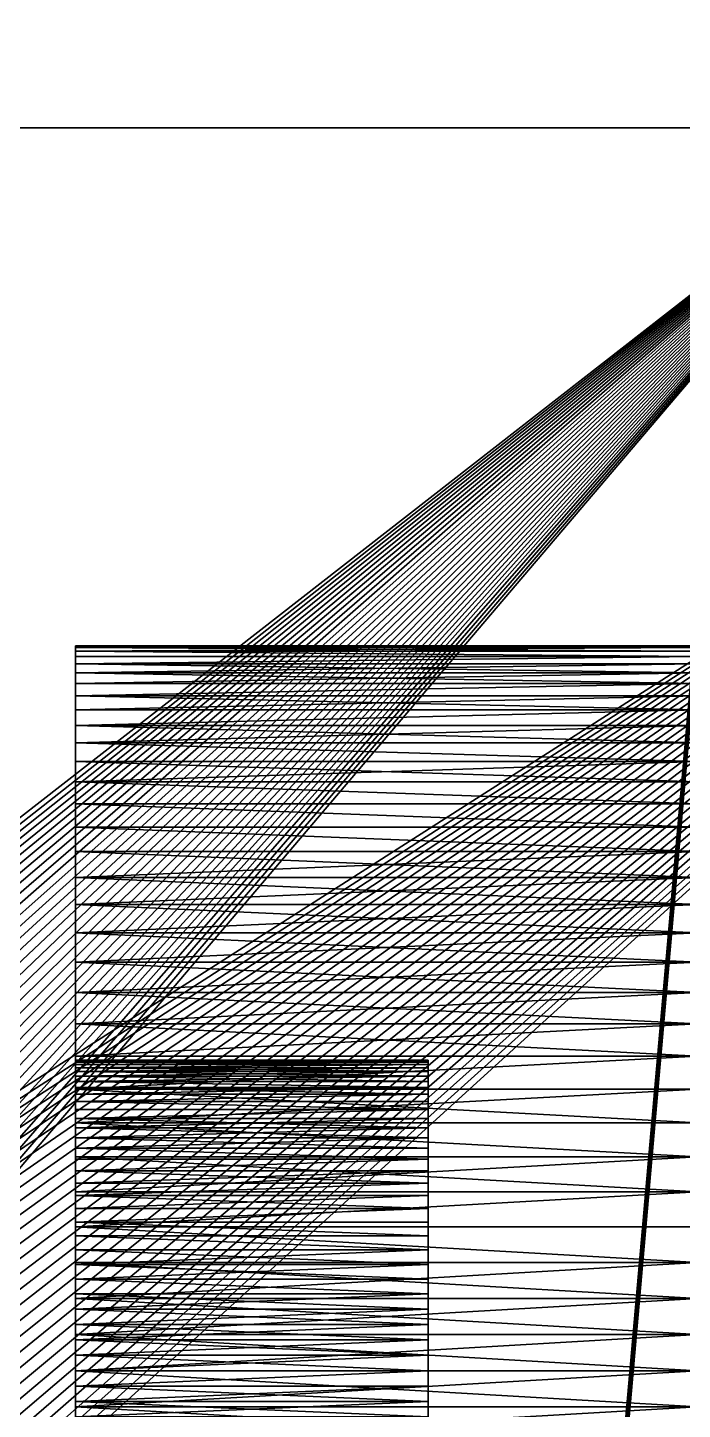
# Model space of a CAD drawing. Header units: millimetres. Extents: x 0 to 520, y -2 to 382.
# Drawn here: x 492.77 to 495.93, y 315.81 to 322.48 of the extents above; entities that cross this region are included whole.
import ezdxf

# ---------------------------------------------------------------- set-up
doc = ezdxf.new("R2010")
doc.units = ezdxf.units.MM

msp = doc.modelspace()

# ---------------------------------------------------------------- linework, layer by layer
at = {"layer": 'BRASS', "color": 52}
for points in [[(509.2, 369.2, 103), (10.8, 369.2, 103), (10.8, 10.8, 103)], [(509.2, 369.2, 103), (10.8, 10.8, 103), (509.2, 10.8, 103)], [(336.599, 343.4071, 86), (499.5, 359.5, 86), (481.6847, 310.9963, 86)], [(481.6847, 310.9963, 86), (499.5, 359.5, 86), (481.736, 311.0606, 86)], [(481.736, 311.0606, 86), (499.5, 359.5, 86), (481.7905, 311.1223, 86)], [(481.7905, 311.1223, 86), (499.5, 359.5, 86), (481.8479, 311.1812, 86)], [(481.8479, 311.1812, 86), (499.5, 359.5, 86), (481.9082, 311.2371, 86)], [(481.9082, 311.2371, 86), (499.5, 359.5, 86), (481.9712, 311.29, 86)], [(481.9712, 311.29, 86), (499.5, 359.5, 86), (482.0368, 311.3397, 86)], [(482.0368, 311.3397, 86), (499.5, 359.5, 86), (482.1048, 311.386, 86)], [(482.1048, 311.386, 86), (499.5, 359.5, 86), (482.175, 311.4289, 86)], [(482.175, 311.4289, 86), (499.5, 359.5, 86), (482.2473, 311.4683, 86)], [(482.2473, 311.4683, 86), (499.5, 359.5, 86), (482.3214, 311.504, 86)], [(482.3214, 311.504, 86), (499.5, 359.5, 86), (482.3972, 311.5359, 86)], [(482.3972, 311.5359, 86), (499.5, 359.5, 86), (482.4745, 311.5641, 86)], [(482.4745, 311.5641, 86), (499.5, 359.5, 86), (482.5531, 311.5883, 86)], [(482.5531, 311.5883, 86), (499.5, 359.5, 86), (482.6328, 311.6086, 86)], [(482.6328, 311.6086, 86), (499.5, 359.5, 86), (482.7135, 311.6249, 86)], [(482.7135, 311.6249, 86), (499.5, 359.5, 86), (482.7948, 311.6372, 86)], [(482.7948, 311.6372, 86), (499.5, 359.5, 86), (482.8767, 311.6454, 86)], [(482.8767, 311.6454, 86), (499.5, 359.5, 86), (482.9589, 311.6495, 86)], [(482.9589, 311.6495, 86), (499.5, 359.5, 86), (483.0411, 311.6495, 86)], [(483.0411, 311.6495, 86), (499.5, 359.5, 86), (483.1233, 311.6454, 86)], [(483.1233, 311.6454, 86), (499.5, 359.5, 86), (483.2052, 311.6372, 86)], [(483.2052, 311.6372, 86), (499.5, 359.5, 86), (483.2865, 311.6249, 86)], [(483.2865, 311.6249, 86), (499.5, 359.5, 86), (483.3672, 311.6086, 86)], [(483.3672, 311.6086, 86), (499.5, 359.5, 86), (483.4469, 311.5883, 86)], [(483.4469, 311.5883, 86), (499.5, 359.5, 86), (483.5255, 311.5641, 86)], [(483.5255, 311.5641, 86), (499.5, 359.5, 86), (483.6028, 311.5359, 86)], [(483.6028, 311.5359, 86), (499.5, 359.5, 86), (483.6786, 311.504, 86)], [(483.6786, 311.504, 86), (499.5, 359.5, 86), (483.7527, 311.4683, 86)], [(483.7527, 311.4683, 86), (499.5, 359.5, 86), (483.825, 311.4289, 86)], [(483.825, 311.4289, 86), (499.5, 359.5, 86), (483.8952, 311.386, 86)], [(483.8952, 311.386, 86), (499.5, 359.5, 86), (483.9632, 311.3397, 86)], [(483.9632, 311.3397, 86), (499.5, 359.5, 86), (484.0288, 311.29, 86)], [(484.0288, 311.29, 86), (499.5, 359.5, 86), (484.0918, 311.2371, 86)], [(484.0918, 311.2371, 86), (499.5, 359.5, 86), (484.1521, 311.1812, 86)], [(484.1521, 311.1812, 86), (499.5, 359.5, 86), (484.2095, 311.1223, 86)], [(484.2095, 311.1223, 86), (499.5, 359.5, 86), (484.264, 311.0606, 86)], [(484.264, 311.0606, 86), (499.5, 359.5, 86), (484.3153, 310.9963, 86)], [(484.3153, 310.9963, 86), (499.5, 359.5, 86), (484.3633, 310.9295, 86)], [(484.3633, 310.9295, 86), (499.5, 359.5, 86), (484.4079, 310.8604, 86)], [(484.4079, 310.8604, 86), (499.5, 359.5, 86), (484.4491, 310.7891, 86)], [(484.4491, 310.7891, 86), (499.5, 359.5, 86), (484.4866, 310.7159, 86)], [(484.4866, 310.7159, 86), (499.5, 359.5, 86), (484.5204, 310.6409, 86)], [(484.5204, 310.6409, 86), (499.5, 359.5, 86), (484.5505, 310.5643, 86)], [(484.5505, 310.5643, 86), (499.5, 359.5, 86), (484.5767, 310.4863, 86)], [(484.5767, 310.4863, 86), (499.5, 359.5, 86), (484.599, 310.4071, 86)], [(484.599, 310.4071, 86), (499.5, 359.5, 86), (484.6173, 310.3269, 86)], [(484.6173, 310.3269, 86), (499.5, 359.5, 86), (484.6316, 310.2459, 86)], [(484.6316, 309.7541, 86), (499.5, 359.5, 86), (484.6173, 309.6731, 86)], [(484.6173, 190.3269, 86), (499.5, 359.5, 86), (484.6316, 190.2459, 86)], [(484.6173, 309.6731, 86), (499.5, 359.5, 86), (484.6173, 190.3269, 86)], [(484.6316, 310.2459, 86), (499.5, 359.5, 86), (484.6418, 310.1643, 86)], [(484.6418, 309.8357, 86), (499.5, 359.5, 86), (484.6316, 309.7541, 86)], [(484.6316, 190.2459, 86), (499.5, 359.5, 86), (484.6418, 190.1643, 86)], [(484.6418, 310.1643, 86), (499.5, 359.5, 86), (484.6479, 310.0822, 86)], [(484.6479, 309.9178, 86), (499.5, 359.5, 86), (484.6418, 309.8357, 86)], [(484.6418, 190.1643, 86), (499.5, 359.5, 86), (484.6479, 190.0822, 86)], [(484.6479, 310.0822, 86), (499.5, 359.5, 86), (484.65, 310, 86)], [(484.65, 310, 86), (499.5, 359.5, 86), (484.6479, 309.9178, 86)], [(499.5, 359.5, 86), (484.65, 190, 86), (484.6479, 190.0822, 86)], [(499.5, 359.5, 86), (499.5, 20.5, 86), (484.65, 190, 86)]]:
    msp.add_3dface(points, dxfattribs=at)
at = {"layer": 'STEEL', "color": 8}
for points in [[(472, 322, 86), (500, 322, 86), (497, 322, 83)], [(472, 322, 83), (472, 322, 86), (497, 322, 83)], [(472, 322, 86), (484.724, 312.2388, 86), (500, 322, 86)], [(484.5, 312.25, 83), (472, 322, 83), (497, 322, 83)], [(484.6122, 312.2472, 83), (484.5, 312.25, 83), (497, 322, 83)], [(484.724, 312.2388, 83), (484.6122, 312.2472, 83), (497, 322, 83)], [(484.724, 312.2388, 86), (484.8353, 312.2249, 86), (500, 322, 86)], [(484.8353, 312.2249, 83), (484.724, 312.2388, 83), (497, 322, 83)], [(484.8353, 312.2249, 86), (484.9458, 312.2054, 86), (500, 322, 86)], [(484.9458, 312.2054, 83), (484.8353, 312.2249, 83), (497, 322, 83)], [(484.9458, 312.2054, 86), (485.0552, 312.1804, 86), (500, 322, 86)], [(485.0552, 312.1804, 83), (484.9458, 312.2054, 83), (497, 322, 83)], [(485.0552, 312.1804, 86), (485.1632, 312.15, 86), (500, 322, 86)], [(485.1632, 312.15, 83), (485.0552, 312.1804, 83), (497, 322, 83)], [(485.1632, 312.15, 86), (485.2695, 312.1143, 86), (500, 322, 86)], [(485.2695, 312.1143, 83), (485.1632, 312.15, 83), (497, 322, 83)], [(485.2695, 312.1143, 86), (485.374, 312.0733, 86), (500, 322, 86)], [(485.374, 312.0733, 83), (485.2695, 312.1143, 83), (497, 322, 83)], [(485.374, 312.0733, 86), (485.4762, 312.0272, 86), (500, 322, 86)], [(485.4762, 312.0272, 83), (485.374, 312.0733, 83), (497, 322, 83)], [(485.4762, 312.0272, 86), (485.5761, 311.976, 86), (500, 322, 86)], [(485.5761, 311.976, 83), (485.4762, 312.0272, 83), (497, 322, 83)], [(485.5761, 311.976, 86), (485.6732, 311.9199, 86), (500, 322, 86)], [(485.6732, 311.9199, 83), (485.5761, 311.976, 83), (497, 322, 83)], [(485.6732, 311.9199, 86), (485.7675, 311.859, 86), (500, 322, 86)], [(485.7675, 311.859, 83), (485.6732, 311.9199, 83), (497, 322, 83)], [(485.7675, 311.859, 86), (485.8586, 311.7935, 86), (500, 322, 86)], [(485.8586, 311.7935, 83), (485.7675, 311.859, 83), (497, 322, 83)], [(485.8586, 311.7935, 86), (485.9463, 311.7236, 86), (500, 322, 86)], [(485.9463, 311.7236, 83), (485.8586, 311.7935, 83), (497, 322, 83)], [(485.9463, 311.7236, 86), (486.0304, 311.6494, 86), (500, 322, 86)], [(486.0304, 311.6494, 83), (485.9463, 311.7236, 83), (497, 322, 83)], [(486.0304, 311.6494, 86), (486.1107, 311.571, 86), (500, 322, 86)], [(486.1107, 311.571, 83), (486.0304, 311.6494, 83), (497, 322, 83)], [(486.187, 311.4888, 86), (500, 322, 86), (486.1107, 311.571, 86)], [(497, 322, 83), (486.187, 311.4888, 83), (486.1107, 311.571, 83)], [(486.2591, 311.4029, 86), (500, 322, 86), (486.187, 311.4888, 86)], [(497, 322, 83), (486.2591, 311.4029, 83), (486.187, 311.4888, 83)], [(486.3269, 311.3134, 86), (500, 322, 86), (486.2591, 311.4029, 86)], [(497, 322, 83), (486.3269, 311.3134, 83), (486.2591, 311.4029, 83)], [(486.3901, 311.2207, 86), (500, 322, 86), (486.3269, 311.3134, 86)], [(497, 322, 83), (486.3901, 311.2207, 83), (486.3269, 311.3134, 83)], [(486.4486, 311.125, 86), (500, 322, 86), (486.3901, 311.2207, 86)], [(497, 322, 83), (486.4486, 311.125, 83), (486.3901, 311.2207, 83)], [(486.5022, 311.0265, 86), (500, 322, 86), (486.4486, 311.125, 86)], [(497, 322, 83), (486.5022, 311.0265, 83), (486.4486, 311.125, 83)], [(486.5509, 310.9254, 86), (500, 322, 86), (486.5022, 311.0265, 86)], [(497, 322, 83), (486.5509, 310.9254, 83), (486.5022, 311.0265, 83)], [(486.5945, 310.822, 86), (500, 322, 86), (486.5509, 310.9254, 86)], [(497, 322, 83), (486.5945, 310.822, 83), (486.5509, 310.9254, 83)], [(486.6328, 310.7166, 86), (500, 322, 86), (486.5945, 310.822, 86)], [(497, 322, 83), (486.6328, 310.7166, 83), (486.5945, 310.822, 83)], [(486.6659, 310.6094, 86), (500, 322, 86), (486.6328, 310.7166, 86)], [(497, 322, 83), (486.6659, 310.6094, 83), (486.6328, 310.7166, 83)], [(486.6936, 310.5007, 86), (500, 322, 86), (486.6659, 310.6094, 86)], [(497, 322, 83), (486.6936, 310.5007, 83), (486.6659, 310.6094, 83)], [(486.7158, 310.3907, 86), (500, 322, 86), (486.6936, 310.5007, 86)], [(497, 322, 83), (486.7158, 310.3907, 83), (486.6936, 310.5007, 83)], [(486.7325, 310.2798, 86), (500, 322, 86), (486.7158, 310.3907, 86)], [(497, 322, 83), (486.7325, 310.2798, 83), (486.7158, 310.3907, 83)], [(486.7437, 310.1681, 86), (500, 322, 86), (486.7325, 310.2798, 86)], [(497, 322, 83), (486.7437, 310.1681, 83), (486.7325, 310.2798, 83)], [(486.7493, 310.0561, 86), (500, 322, 86), (486.7437, 310.1681, 86)], [(497, 322, 83), (486.7493, 310.0561, 83), (486.7437, 310.1681, 83)], [(486.7493, 309.9439, 86), (500, 322, 86), (486.7493, 310.0561, 86)], [(486.7493, 309.9439, 86), (500, 298, 86), (500, 322, 86)], [(497, 322, 83), (486.7493, 309.9439, 83), (486.7493, 310.0561, 83)], [(497, 322, 83), (497, 298, 83), (486.7493, 309.9439, 83)], [(493, 319.4902, 72.2616), (496, 319.4902, 72.2616), (496, 319.4989, 72.0873)], [(493, 319.4989, 72.0873), (493, 319.4902, 72.2616), (496, 319.4989, 72.0873)], [(493, 319.4989, 71.9127), (496, 319.4989, 72.0873), (496, 319.4989, 71.9127)], [(493, 319.4989, 71.9127), (496, 319.4989, 71.9127), (496, 319.4902, 71.7384)], [(493, 319.4989, 71.9127), (493, 319.4989, 72.0873), (496, 319.4989, 72.0873)], [(493, 319.4902, 71.7384), (493, 319.4989, 71.9127), (496, 319.4902, 71.7384)], [(493, 319.4989, 71.9127), (493, 319.4902, 71.7384), (493, 317.4995, 71.9626)], [(493, 319.4989, 72.0873), (493, 317.4995, 71.9626), (493, 317.4995, 72.0374)], [(493, 319.4989, 72.0873), (493, 319.4989, 71.9127), (493, 317.4995, 71.9626)], [(493, 319.4902, 72.2616), (493, 319.4989, 72.0873), (493, 317.4995, 72.0374)], [(493, 319.4902, 72.2616), (496, 319.4728, 72.4352), (496, 319.4902, 72.2616)], [(493, 319.4902, 72.2616), (493, 319.4728, 72.4352), (496, 319.4728, 72.4352)], [(493, 319.4728, 71.5648), (496, 319.4902, 71.7384), (496, 319.4728, 71.5648)], [(493, 319.4728, 71.5648), (493, 319.4902, 71.7384), (496, 319.4902, 71.7384)], [(493, 319.4902, 71.7384), (493, 317.4958, 71.8879), (493, 317.4995, 71.9626)], [(493, 319.4902, 71.7384), (493, 319.4728, 71.5648), (493, 317.4958, 71.8879)], [(493, 319.4902, 72.2616), (493, 317.4958, 72.1121), (493, 317.4884, 72.1865)], [(493, 319.4902, 72.2616), (493, 317.4995, 72.0374), (493, 317.4958, 72.1121)], [(493, 319.4728, 72.4352), (493, 319.4902, 72.2616), (493, 317.4884, 72.1865)], [(493, 319.4728, 72.4352), (496, 319.4468, 72.6078), (496, 319.4728, 72.4352)], [(493, 319.4728, 72.4352), (493, 319.4468, 72.6078), (496, 319.4468, 72.6078)], [(493, 319.4728, 71.5648), (496, 319.4728, 71.5648), (496, 319.4468, 71.3922)], [(493, 319.4468, 71.3922), (493, 319.4728, 71.5648), (496, 319.4468, 71.3922)], [(493, 319.4728, 71.5648), (493, 317.4884, 71.8135), (493, 317.4958, 71.8879)], [(493, 319.4728, 71.5648), (493, 317.4772, 71.7395), (493, 317.4884, 71.8135)], [(493, 319.4728, 71.5648), (493, 319.4468, 71.3922), (493, 317.4772, 71.7395)], [(493, 319.4468, 72.6078), (493, 319.4728, 72.4352), (493, 317.4884, 72.1865)], [(493, 319.4122, 72.7788), (496, 319.4122, 72.7788), (496, 319.4468, 72.6078)], [(493, 319.4468, 72.6078), (493, 319.4122, 72.7788), (496, 319.4468, 72.6078)], [(493, 319.4122, 71.2212), (493, 319.4468, 71.3922), (496, 319.4468, 71.3922)], [(493, 319.4122, 71.2212), (496, 319.4468, 71.3922), (496, 319.4122, 71.2212)], [(493, 319.4468, 71.3922), (493, 319.4122, 71.2212), (493, 317.4772, 71.7395)], [(493, 319.4468, 72.6078), (493, 317.4884, 72.1865), (493, 317.4772, 72.2605)], [(493, 319.4122, 72.7788), (493, 319.4468, 72.6078), (493, 317.4772, 72.2605)], [(493, 319.4122, 72.7788), (496, 319.3692, 72.9479), (496, 319.4122, 72.7788)], [(493, 319.4122, 72.7788), (493, 319.3692, 72.9479), (496, 319.3692, 72.9479)], [(493, 319.3692, 71.0521), (493, 319.4122, 71.2212), (496, 319.4122, 71.2212)], [(493, 319.3692, 71.0521), (496, 319.4122, 71.2212), (496, 319.3692, 71.0521)], [(493, 319.4122, 71.2212), (493, 317.4624, 71.6662), (493, 317.4772, 71.7395)], [(493, 319.4122, 71.2212), (493, 317.4439, 71.5937), (493, 317.4624, 71.6662)], [(493, 319.4122, 71.2212), (493, 319.3692, 71.0521), (493, 317.4439, 71.5937)], [(493, 319.4122, 72.7788), (493, 317.4772, 72.2605), (493, 317.4624, 72.3338)], [(493, 319.3692, 72.9479), (493, 319.4122, 72.7788), (493, 317.4624, 72.3338)], [(493, 319.3692, 72.9479), (496, 319.3177, 73.1147), (496, 319.3692, 72.9479)], [(493, 319.3692, 72.9479), (493, 319.3177, 73.1147), (496, 319.3177, 73.1147)], [(493, 319.3177, 70.8853), (493, 319.3692, 71.0521), (496, 319.3692, 71.0521)], [(493, 319.3177, 70.8853), (496, 319.3692, 71.0521), (496, 319.3177, 70.8853)], [(493, 319.3692, 71.0521), (493, 319.3177, 70.8853), (493, 317.4439, 71.5937)], [(493, 319.3692, 72.9479), (493, 317.4439, 72.4063), (493, 317.4219, 72.4777)], [(493, 319.3692, 72.9479), (493, 317.4624, 72.3338), (493, 317.4439, 72.4063)], [(493, 319.3177, 73.1147), (493, 319.3692, 72.9479), (493, 317.4219, 72.4777)], [(493, 319.2581, 73.2787), (496, 319.2581, 73.2787), (496, 319.3177, 73.1147)], [(493, 319.3177, 73.1147), (493, 319.2581, 73.2787), (496, 319.3177, 73.1147)], [(493, 319.2581, 70.7213), (493, 319.3177, 70.8853), (496, 319.3177, 70.8853)], [(493, 319.2581, 70.7213), (496, 319.3177, 70.8853), (496, 319.2581, 70.7213)], [(493, 319.3177, 70.8853), (493, 319.2581, 70.7213), (493, 317.3963, 71.452)], [(493, 319.3177, 70.8853), (493, 317.4219, 71.5223), (493, 317.4439, 71.5937)], [(493, 319.3177, 70.8853), (493, 317.3963, 71.452), (493, 317.4219, 71.5223)], [(493, 319.2581, 73.2787), (493, 319.3177, 73.1147), (493, 317.4219, 72.4777)], [(493, 319.2581, 73.2787), (496, 319.1903, 73.4395), (496, 319.2581, 73.2787)], [(493, 319.2581, 73.2787), (493, 319.1903, 73.4395), (496, 319.1903, 73.4395)], [(493, 319.1903, 70.5605), (493, 319.2581, 70.7213), (496, 319.2581, 70.7213)], [(493, 319.1903, 70.5605), (496, 319.2581, 70.7213), (496, 319.1903, 70.5605)], [(493, 319.2581, 70.7213), (493, 319.1903, 70.5605), (493, 317.3963, 71.452)], [(493, 319.2581, 73.2787), (493, 317.3963, 72.548), (493, 317.3673, 72.6169)], [(493, 319.2581, 73.2787), (493, 317.4219, 72.4777), (493, 317.3963, 72.548)], [(493, 319.1903, 73.4395), (493, 319.2581, 73.2787), (493, 317.3673, 72.6169)], [(493, 319.1146, 73.5967), (496, 319.1146, 73.5967), (496, 319.1903, 73.4395)], [(493, 319.1903, 73.4395), (493, 319.1146, 73.5967), (496, 319.1903, 73.4395)], [(493, 319.1146, 70.4033), (493, 319.1903, 70.5605), (496, 319.1903, 70.5605)], [(493, 319.1146, 70.4033), (496, 319.1903, 70.5605), (496, 319.1146, 70.4033)], [(493, 319.1903, 70.5605), (493, 317.3673, 71.3831), (493, 317.3963, 71.452)], [(493, 319.1903, 70.5605), (493, 319.1146, 70.4033), (493, 317.3673, 71.3831)], [(493, 319.1146, 73.5967), (493, 319.1903, 73.4395), (493, 317.3673, 72.6169)], [(493, 319.1146, 73.5967), (493, 319.0311, 73.75), (496, 319.0311, 73.75)], [(493, 319.1146, 73.5967), (496, 319.0311, 73.75), (496, 319.1146, 73.5967)], [(493, 319.0311, 70.25), (493, 319.1146, 70.4033), (496, 319.1146, 70.4033)], [(493, 319.0311, 70.25), (496, 319.1146, 70.4033), (496, 319.0311, 70.25)], [(493, 319.1146, 70.4033), (493, 317.3348, 71.3157), (493, 317.3673, 71.3831)], [(493, 319.1146, 70.4033), (493, 319.0311, 70.25), (493, 317.3348, 71.3157)], [(493, 319.1146, 73.5967), (493, 317.3673, 72.6169), (493, 317.3348, 72.6843)], [(493, 319.0311, 73.75), (493, 319.1146, 73.5967), (493, 317.3348, 72.6843)], [(493, 319.0311, 73.75), (493, 318.9401, 73.8989), (496, 318.9401, 73.8989)], [(493, 319.0311, 73.75), (496, 318.9401, 73.8989), (496, 319.0311, 73.75)], [(493, 319.0311, 70.25), (496, 319.0311, 70.25), (496, 318.9401, 70.1011)], [(493, 318.9401, 70.1011), (493, 319.0311, 70.25), (496, 318.9401, 70.1011)], [(493, 319.0311, 70.25), (493, 318.9401, 70.1011), (493, 317.299, 71.25)], [(493, 319.0311, 70.25), (493, 317.299, 71.25), (493, 317.3348, 71.3157)], [(493, 319.0311, 73.75), (493, 317.3348, 72.6843), (493, 317.299, 72.75)], [(493, 318.9401, 73.8989), (493, 319.0311, 73.75), (493, 317.299, 72.75)], [(493, 318.9401, 73.8989), (493, 318.8418, 74.0431), (496, 318.8418, 74.0431)], [(493, 318.9401, 73.8989), (496, 318.8418, 74.0431), (496, 318.9401, 73.8989)], [(493, 318.8418, 69.9569), (493, 318.9401, 70.1011), (496, 318.9401, 70.1011)], [(493, 318.8418, 69.9569), (496, 318.9401, 70.1011), (496, 318.8418, 69.9569)], [(493, 318.9401, 70.1011), (493, 318.8418, 69.9569), (493, 317.2179, 71.1244)], [(493, 318.9401, 70.1011), (493, 317.26, 71.1862), (493, 317.299, 71.25)], [(493, 318.9401, 70.1011), (493, 317.2179, 71.1244), (493, 317.26, 71.1862)], [(493, 318.9401, 73.8989), (493, 317.299, 72.75), (493, 317.26, 72.8138)], [(493, 318.8418, 74.0431), (493, 318.9401, 73.8989), (493, 317.26, 72.8138)], [(493, 318.8418, 74.0431), (493, 318.7364, 74.1822), (496, 318.7364, 74.1822)], [(493, 318.8418, 74.0431), (496, 318.7364, 74.1822), (496, 318.8418, 74.0431)], [(493, 318.8418, 69.9569), (496, 318.8418, 69.9569), (496, 318.7364, 69.8178)], [(493, 318.7364, 69.8178), (493, 318.8418, 69.9569), (496, 318.7364, 69.8178)], [(493, 318.8418, 69.9569), (493, 318.7364, 69.8178), (493, 317.1727, 71.0648)], [(493, 318.8418, 69.9569), (493, 317.1727, 71.0648), (493, 317.2179, 71.1244)], [(493, 318.8418, 74.0431), (493, 317.26, 72.8138), (493, 317.2179, 72.8756)], [(493, 318.7364, 74.1822), (493, 318.8418, 74.0431), (493, 317.2179, 72.8756)], [(493, 318.7364, 74.1822), (493, 318.6242, 74.3159), (496, 318.6242, 74.3159)], [(493, 318.7364, 74.1822), (496, 318.6242, 74.3159), (496, 318.7364, 74.1822)], [(493, 318.7364, 69.8178), (496, 318.7364, 69.8178), (496, 318.6242, 69.6841)], [(493, 318.6242, 69.6841), (493, 318.7364, 69.8178), (496, 318.6242, 69.6841)], [(493, 318.7364, 69.8178), (493, 318.6242, 69.6841), (493, 317.1727, 71.0648)], [(493, 318.7364, 74.1822), (493, 317.2179, 72.8756), (493, 317.1727, 72.9352)], [(493, 318.6242, 74.3159), (493, 318.7364, 74.1822), (493, 317.1727, 72.9352)], [(493, 318.6242, 74.3159), (493, 318.5055, 74.4438), (496, 318.5055, 74.4438)], [(493, 318.6242, 74.3159), (496, 318.5055, 74.4438), (496, 318.6242, 74.3159)], [(493, 318.6242, 69.6841), (496, 318.6242, 69.6841), (496, 318.5055, 69.5562)], [(493, 318.5055, 69.5562), (493, 318.6242, 69.6841), (496, 318.5055, 69.5562)], [(493, 318.6242, 69.6841), (493, 318.5055, 69.5562), (493, 317.0738, 70.9526)], [(493, 318.6242, 69.6841), (493, 317.1247, 71.0075), (493, 317.1727, 71.0648)], [(493, 318.6242, 69.6841), (493, 317.0738, 70.9526), (493, 317.1247, 71.0075)], [(493, 318.6242, 74.3159), (493, 317.1727, 72.9352), (493, 317.1247, 72.9925)], [(493, 318.5055, 74.4438), (493, 318.6242, 74.3159), (493, 317.1247, 72.9925)], [(493, 318.5055, 74.4438), (493, 318.3806, 74.5657), (496, 318.3806, 74.5657)], [(493, 318.5055, 74.4438), (496, 318.3806, 74.5657), (496, 318.5055, 74.4438)], [(493, 318.3806, 69.4343), (493, 318.5055, 69.5562), (496, 318.5055, 69.5562)], [(493, 318.3806, 69.4343), (496, 318.5055, 69.5562), (496, 318.3806, 69.4343)], [(493, 318.5055, 69.5562), (493, 318.3806, 69.4343), (493, 317.0738, 70.9526)], [(493, 318.5055, 74.4438), (493, 317.0738, 73.0474), (493, 318.3806, 74.5657)], [(493, 318.5055, 74.4438), (493, 317.1247, 72.9925), (493, 317.0738, 73.0474)], [(493, 318.3806, 74.5657), (493, 318.2498, 74.6812), (496, 318.2498, 74.6812)], [(493, 318.3806, 74.5657), (496, 318.2498, 74.6812), (496, 318.3806, 74.5657)], [(493, 318.2498, 69.3188), (493, 318.3806, 69.4343), (496, 318.3806, 69.4343)], [(493, 318.2498, 69.3188), (496, 318.3806, 69.4343), (496, 318.2498, 69.3188)], [(493, 317.0203, 70.9004), (493, 318.3806, 69.4343), (493, 318.2498, 69.3188)], [(493, 317.0738, 70.9526), (493, 318.3806, 69.4343), (493, 317.0203, 70.9004)], [(493, 318.3806, 74.5657), (493, 317.0203, 73.0996), (493, 316.9642, 73.1491)], [(493, 318.3806, 74.5657), (493, 317.0738, 73.0474), (493, 317.0203, 73.0996)], [(493, 318.3806, 74.5657), (493, 316.9642, 73.1491), (493, 318.2498, 74.6812)], [(493, 318.2498, 74.6812), (493, 318.1133, 74.79), (496, 318.1133, 74.79)], [(493, 318.2498, 74.6812), (496, 318.1133, 74.79), (496, 318.2498, 74.6812)], [(493, 318.1133, 69.21), (493, 318.2498, 69.3188), (496, 318.2498, 69.3188)], [(493, 318.1133, 69.21), (496, 318.2498, 69.3188), (496, 318.1133, 69.21)], [(493, 316.9057, 70.8043), (493, 318.2498, 69.3188), (493, 318.1133, 69.21)], [(493, 316.9642, 70.8509), (493, 318.2498, 69.3188), (493, 316.9057, 70.8043)], [(493, 317.0203, 70.9004), (493, 318.2498, 69.3188), (493, 316.9642, 70.8509)], [(493, 318.2498, 74.6812), (493, 316.9642, 73.1491), (493, 318.1133, 74.79)], [(493, 318.1133, 74.79), (493, 317.9716, 74.8918), (496, 317.9716, 74.8918)], [(493, 318.1133, 74.79), (496, 317.9716, 74.8918), (496, 318.1133, 74.79)], [(493, 317.9716, 69.1082), (493, 318.1133, 69.21), (496, 318.1133, 69.21)], [(493, 317.9716, 69.1082), (496, 318.1133, 69.21), (496, 317.9716, 69.1082)], [(493, 316.9057, 70.8043), (493, 318.1133, 69.21), (493, 317.9716, 69.1082)], [(493, 318.1133, 74.79), (493, 316.845, 73.2394), (493, 317.9716, 74.8918)], [(493, 318.1133, 74.79), (493, 316.9057, 73.1957), (493, 316.845, 73.2394)], [(493, 318.1133, 74.79), (493, 316.9642, 73.1491), (493, 316.9057, 73.1957)], [(493, 317.9716, 74.8918), (493, 317.825, 74.9865), (496, 317.825, 74.9865)], [(493, 317.9716, 74.8918), (496, 317.825, 74.9865), (496, 317.9716, 74.8918)], [(493, 317.825, 69.0135), (493, 317.9716, 69.1082), (496, 317.9716, 69.1082)], [(493, 317.825, 69.0135), (496, 317.9716, 69.1082), (496, 317.825, 69.0135)], [(493, 316.845, 70.7606), (493, 317.9716, 69.1082), (493, 317.825, 69.0135)], [(493, 316.9057, 70.8043), (493, 317.9716, 69.1082), (493, 316.845, 70.7606)], [(493, 317.9716, 74.8918), (493, 316.845, 73.2394), (493, 316.7822, 73.2799)], [(493, 317.9716, 74.8918), (493, 316.7822, 73.2799), (493, 317.825, 74.9865)], [(493, 317.825, 74.9865), (493, 317.6739, 75.0738), (496, 317.6739, 75.0738)], [(493, 317.825, 74.9865), (496, 317.6739, 75.0738), (496, 317.825, 74.9865)], [(493, 317.6739, 68.9262), (493, 317.825, 69.0135), (496, 317.825, 69.0135)], [(493, 317.6739, 68.9262), (496, 317.825, 69.0135), (496, 317.6739, 68.9262)], [(493, 316.7822, 70.7201), (493, 317.825, 69.0135), (493, 317.6739, 68.9262)], [(493, 316.845, 70.7606), (493, 317.825, 69.0135), (493, 316.7822, 70.7201)], [(493, 317.825, 74.9865), (493, 316.7822, 73.2799), (493, 317.6739, 75.0738)], [(493, 317.6739, 75.0738), (496, 317.5186, 75.1534), (496, 317.6739, 75.0738)], [(493, 317.6739, 75.0738), (493, 317.5186, 75.1534), (496, 317.5186, 75.1534)], [(493, 317.5186, 68.8466), (493, 317.6739, 68.9262), (496, 317.6739, 68.9262)], [(493, 317.5186, 68.8466), (496, 317.6739, 68.9262), (496, 317.5186, 68.8466)], [(493, 316.7174, 70.6827), (493, 317.6739, 68.9262), (493, 317.5186, 68.8466)], [(493, 316.7822, 70.7201), (493, 317.6739, 68.9262), (493, 316.7174, 70.6827)], [(493, 317.6739, 75.0738), (493, 316.7822, 73.2799), (493, 316.7174, 73.3173)], [(493, 317.6739, 75.0738), (493, 316.7174, 73.3173), (493, 317.5186, 75.1534)], [(493, 317.3595, 75.2252), (496, 317.3595, 75.2252), (496, 317.5186, 75.1534)], [(493, 317.5186, 75.1534), (493, 317.3595, 75.2252), (496, 317.5186, 75.1534)], [(493, 317.3595, 68.7748), (493, 317.5186, 68.8466), (496, 317.5186, 68.8466)], [(493, 317.3595, 68.7748), (496, 317.5186, 68.8466), (496, 317.3595, 68.7748)], [(493, 316.6508, 70.6485), (493, 317.5186, 68.8466), (493, 317.3595, 68.7748)], [(493, 316.7174, 70.6827), (493, 317.5186, 68.8466), (493, 316.6508, 70.6485)], [(493, 317.5186, 75.1534), (493, 316.6508, 73.3515), (493, 316.5827, 73.3822)], [(493, 317.5186, 75.1534), (493, 316.7174, 73.3173), (493, 316.6508, 73.3515)], [(493, 317.5186, 75.1534), (493, 316.5827, 73.3822), (493, 317.3595, 75.2252)], [(494.7, 317.4958, 72.1121), (493, 317.4995, 72.0374), (494.7, 317.4995, 72.0374)], [(493, 317.4958, 72.1121), (493, 317.4995, 72.0374), (494.7, 317.4958, 72.1121)], [(494.7, 317.4995, 72.0374), (493, 317.4995, 71.9626), (494.7, 317.4995, 71.9626)], [(493, 317.4995, 72.0374), (493, 317.4995, 71.9626), (494.7, 317.4995, 72.0374)], [(494.7, 317.4995, 71.9626), (493, 317.4958, 71.8879), (494.7, 317.4958, 71.8879)], [(493, 317.4995, 71.9626), (493, 317.4958, 71.8879), (494.7, 317.4995, 71.9626)], [(494.7, 317.4884, 72.1865), (493, 317.4958, 72.1121), (494.7, 317.4958, 72.1121)], [(493, 317.4884, 72.1865), (493, 317.4958, 72.1121), (494.7, 317.4884, 72.1865)], [(494.7, 317.4958, 71.8879), (493, 317.4958, 71.8879), (494.7, 317.4884, 71.8135)], [(493, 317.4958, 71.8879), (493, 317.4884, 71.8135), (494.7, 317.4884, 71.8135)], [(494.7, 317.4772, 72.2605), (493, 317.4884, 72.1865), (494.7, 317.4884, 72.1865)], [(493, 317.4772, 72.2605), (493, 317.4884, 72.1865), (494.7, 317.4772, 72.2605)], [(494.7, 317.4884, 71.8135), (493, 317.4884, 71.8135), (494.7, 317.4772, 71.7395)], [(493, 317.4884, 71.8135), (493, 317.4772, 71.7395), (494.7, 317.4772, 71.7395)], [(494.7, 317.4995, 71.9626), (494.7, 317.4958, 71.8879), (494.7, 317.4772, 71.7395)], [(494.7, 317.4884, 72.1865), (494.7, 317.4958, 72.1121), (494.7, 317.4995, 72.0374)], [(494.7, 317.4772, 72.2605), (494.7, 317.4884, 72.1865), (494.7, 317.4995, 72.0374)], [(494.7, 317.3963, 72.548), (494.7, 317.4995, 71.9626), (494.7, 317.4772, 71.7395)], [(494.7, 317.3963, 72.548), (494.7, 317.4772, 72.2605), (494.7, 317.4995, 72.0374)], [(494.7, 317.3963, 72.548), (494.7, 317.4995, 72.0374), (494.7, 317.4995, 71.9626)], [(494.7, 317.4958, 71.8879), (494.7, 317.4884, 71.8135), (494.7, 317.4772, 71.7395)], [(494.7, 317.4624, 72.3338), (493, 317.4624, 72.3338), (494.7, 317.4772, 72.2605)], [(493, 317.4624, 72.3338), (493, 317.4772, 72.2605), (494.7, 317.4772, 72.2605)], [(493, 317.4772, 71.7395), (493, 317.4624, 71.6662), (494.7, 317.4772, 71.7395)], [(494.7, 317.4772, 71.7395), (493, 317.4624, 71.6662), (494.7, 317.4624, 71.6662)], [(494.7, 317.4439, 72.4063), (493, 317.4624, 72.3338), (494.7, 317.4624, 72.3338)], [(493, 317.4439, 72.4063), (493, 317.4624, 72.3338), (494.7, 317.4439, 72.4063)], [(493, 317.4624, 71.6662), (493, 317.4439, 71.5937), (494.7, 317.4624, 71.6662)], [(494.7, 317.4624, 71.6662), (493, 317.4439, 71.5937), (494.7, 317.4439, 71.5937)], [(494.7, 317.4219, 72.4777), (493, 317.4439, 72.4063), (494.7, 317.4439, 72.4063)], [(493, 317.4219, 72.4777), (493, 317.4439, 72.4063), (494.7, 317.4219, 72.4777)], [(493, 317.4439, 71.5937), (493, 317.4219, 71.5223), (494.7, 317.4439, 71.5937)], [(494.7, 317.4439, 71.5937), (493, 317.4219, 71.5223), (494.7, 317.4219, 71.5223)], [(494.7, 317.3963, 72.548), (493, 317.4219, 72.4777), (494.7, 317.4219, 72.4777)], [(493, 317.3963, 72.548), (493, 317.4219, 72.4777), (494.7, 317.3963, 72.548)], [(493, 317.4219, 71.5223), (493, 317.3963, 71.452), (494.7, 317.4219, 71.5223)], [(494.7, 317.4219, 71.5223), (493, 317.3963, 71.452), (494.7, 317.3963, 71.452)], [(494.7, 317.4439, 72.4063), (494.7, 317.4624, 72.3338), (494.7, 317.4772, 72.2605)], [(494.7, 317.4219, 72.4777), (494.7, 317.4439, 72.4063), (494.7, 317.4772, 72.2605)], [(494.7, 317.3963, 72.548), (494.7, 317.4219, 72.4777), (494.7, 317.4772, 72.2605)], [(494.7, 317.3963, 72.548), (494.7, 317.4772, 71.7395), (494.7, 317.4624, 71.6662)], [(494.7, 317.3963, 72.548), (494.7, 317.4624, 71.6662), (494.7, 317.4439, 71.5937)], [(494.7, 317.4439, 71.5937), (494.7, 317.4219, 71.5223), (494.7, 317.3963, 71.452)], [(494.7, 317.4439, 71.5937), (494.7, 317.299, 71.25), (494.7, 315.155, 70.7606)], [(494.7, 317.4439, 71.5937), (494.7, 314.8753, 71.0075), (494.7, 314.7821, 71.1244)], [(494.7, 317.4439, 71.5937), (494.7, 314.6652, 71.3157), (494.7, 314.6037, 71.452)], [(494.7, 317.4439, 71.5937), (494.7, 314.7821, 71.1244), (494.7, 314.6652, 71.3157)], [(494.7, 317.4439, 71.5937), (494.7, 314.6037, 71.452), (494.7, 314.5376, 71.6662)], [(494.7, 317.4439, 71.5937), (494.7, 315.155, 70.7606), (494.7, 315.0943, 70.8043)], [(494.7, 317.4439, 71.5937), (494.7, 315.0943, 70.8043), (494.7, 315.0358, 70.8509)], [(494.7, 317.4439, 71.5937), (494.7, 315.0358, 70.8509), (494.7, 314.9797, 70.9004)], [(494.7, 317.4439, 71.5937), (494.7, 314.9797, 70.9004), (494.7, 314.9262, 70.9526)], [(494.7, 317.4439, 71.5937), (494.7, 314.9262, 70.9526), (494.7, 314.8753, 71.0075)], [(494.7, 317.4439, 71.5937), (494.7, 317.3963, 71.452), (494.7, 317.299, 71.25)], [(494.7, 317.4439, 71.5937), (494.7, 314.5376, 71.6662), (494.7, 314.5228, 71.7395)], [(494.7, 317.4439, 71.5937), (494.7, 314.5228, 71.7395), (494.7, 314.5116, 71.8135)], [(494.7, 317.4439, 71.5937), (494.7, 314.5116, 71.8135), (494.7, 314.5042, 71.8879)], [(494.7, 317.299, 72.75), (494.7, 317.3963, 72.548), (494.7, 317.4439, 71.5937)], [(494.7, 317.299, 72.75), (494.7, 317.4439, 71.5937), (494.7, 314.5042, 71.8879)], [(494.7, 317.3673, 72.6169), (493, 317.3963, 72.548), (494.7, 317.3963, 72.548)], [(493, 317.3673, 72.6169), (493, 317.3963, 72.548), (494.7, 317.3673, 72.6169)], [(494.7, 317.3963, 71.452), (493, 317.3963, 71.452), (494.7, 317.3673, 71.3831)], [(493, 317.3963, 71.452), (493, 317.3673, 71.3831), (494.7, 317.3673, 71.3831)], [(494.7, 317.3348, 72.6843), (493, 317.3673, 72.6169), (494.7, 317.3673, 72.6169)], [(493, 317.3348, 72.6843), (493, 317.3673, 72.6169), (494.7, 317.3348, 72.6843)], [(493, 317.3673, 71.3831), (493, 317.3348, 71.3157), (494.7, 317.3673, 71.3831)], [(494.7, 317.3673, 71.3831), (493, 317.3348, 71.3157), (494.7, 317.3348, 71.3157)], [(493, 317.3595, 75.2252), (496, 317.1971, 75.2889), (496, 317.3595, 75.2252)], [(493, 317.3595, 75.2252), (493, 317.1971, 75.2889), (496, 317.1971, 75.2889)], [(493, 317.1971, 68.7111), (493, 317.3595, 68.7748), (496, 317.3595, 68.7748)], [(493, 317.1971, 68.7111), (496, 317.3595, 68.7748), (496, 317.1971, 68.7111)], [(493, 316.5827, 70.6178), (493, 317.3595, 68.7748), (493, 317.1971, 68.7111)], [(493, 316.6508, 70.6485), (493, 317.3595, 68.7748), (493, 316.5827, 70.6178)], [(493, 317.3595, 75.2252), (493, 316.5827, 73.3822), (493, 317.1971, 75.2889)], [(494.7, 317.3963, 71.452), (494.7, 317.3673, 71.3831), (494.7, 317.299, 71.25)], [(494.7, 317.299, 72.75), (494.7, 317.3673, 72.6169), (494.7, 317.3963, 72.548)], [(494.7, 317.3673, 71.3831), (494.7, 317.3348, 71.3157), (494.7, 317.299, 71.25)], [(494.7, 317.299, 72.75), (494.7, 317.3348, 72.6843), (494.7, 317.3673, 72.6169)], [(494.7, 317.299, 72.75), (493, 317.299, 72.75), (494.7, 317.3348, 72.6843)], [(493, 317.299, 72.75), (493, 317.3348, 72.6843), (494.7, 317.3348, 72.6843)], [(493, 317.3348, 71.3157), (493, 317.299, 71.25), (494.7, 317.3348, 71.3157)], [(494.7, 317.3348, 71.3157), (493, 317.299, 71.25), (494.7, 317.299, 71.25)], [(493, 317.26, 72.8138), (493, 317.299, 72.75), (494.7, 317.26, 72.8138)], [(494.7, 317.26, 72.8138), (493, 317.299, 72.75), (494.7, 317.299, 72.75)], [(494.7, 317.299, 71.25), (493, 317.299, 71.25), (494.7, 317.26, 71.1862)], [(493, 317.299, 71.25), (493, 317.26, 71.1862), (494.7, 317.26, 71.1862)], [(494.7, 317.299, 71.25), (494.7, 317.1247, 71.0075), (494.7, 315.3492, 70.6485)], [(494.7, 317.299, 71.25), (494.7, 317.26, 71.1862), (494.7, 317.2179, 71.1244)], [(494.7, 317.299, 71.25), (494.7, 315.3492, 70.6485), (494.7, 315.2178, 70.7201)], [(494.7, 317.299, 71.25), (494.7, 317.2179, 71.1244), (494.7, 317.1247, 71.0075)], [(494.7, 317.299, 71.25), (494.7, 315.2178, 70.7201), (494.7, 315.155, 70.7606)], [(494.7, 317.299, 72.75), (494.7, 314.5042, 71.8879), (494.7, 314.5005, 72.0374)], [(494.7, 317.1727, 72.9352), (494.7, 317.26, 72.8138), (494.7, 317.299, 72.75)], [(494.7, 317.0738, 73.0474), (494.7, 317.299, 72.75), (494.7, 314.5005, 72.0374)], [(494.7, 317.0738, 73.0474), (494.7, 317.1727, 72.9352), (494.7, 317.299, 72.75)], [(494.7, 317.2179, 72.8756), (493, 317.2179, 72.8756), (494.7, 317.26, 72.8138)], [(493, 317.2179, 72.8756), (493, 317.26, 72.8138), (494.7, 317.26, 72.8138)], [(493, 317.26, 71.1862), (493, 317.2179, 71.1244), (494.7, 317.26, 71.1862)], [(494.7, 317.26, 71.1862), (493, 317.2179, 71.1244), (494.7, 317.2179, 71.1244)], [(493, 317.1727, 72.9352), (493, 317.2179, 72.8756), (494.7, 317.1727, 72.9352)], [(494.7, 317.1727, 72.9352), (493, 317.2179, 72.8756), (494.7, 317.2179, 72.8756)], [(493, 317.2179, 71.1244), (493, 317.1727, 71.0648), (494.7, 317.2179, 71.1244)], [(494.7, 317.2179, 71.1244), (493, 317.1727, 71.0648), (494.7, 317.1727, 71.0648)], [(494.7, 317.1727, 72.9352), (494.7, 317.2179, 72.8756), (494.7, 317.26, 72.8138)], [(494.7, 317.2179, 71.1244), (494.7, 317.1727, 71.0648), (494.7, 317.1247, 71.0075)], [(493, 317.1971, 75.2889), (496, 317.0316, 75.3445), (496, 317.1971, 75.2889)], [(493, 317.1971, 75.2889), (493, 317.0316, 75.3445), (496, 317.0316, 75.3445)], [(493, 317.1971, 68.7111), (496, 317.1971, 68.7111), (496, 317.0316, 68.6555)], [(493, 317.0316, 68.6555), (493, 317.1971, 68.7111), (496, 317.0316, 68.6555)], [(493, 316.513, 70.5905), (493, 317.1971, 68.7111), (493, 317.0316, 68.6555)], [(493, 316.5827, 70.6178), (493, 317.1971, 68.7111), (493, 316.513, 70.5905)], [(493, 317.1971, 75.2889), (493, 316.513, 73.4095), (493, 316.4421, 73.4334)], [(493, 317.1971, 75.2889), (493, 316.5827, 73.3822), (493, 316.513, 73.4095)], [(493, 317.1971, 75.2889), (493, 316.4421, 73.4334), (493, 317.0316, 75.3445)], [(493, 317.1247, 72.9925), (493, 317.1727, 72.9352), (494.7, 317.1247, 72.9925)], [(494.7, 317.1247, 72.9925), (493, 317.1727, 72.9352), (494.7, 317.1727, 72.9352)], [(493, 317.1727, 71.0648), (493, 317.1247, 71.0075), (494.7, 317.1727, 71.0648)], [(494.7, 317.1727, 71.0648), (493, 317.1247, 71.0075), (494.7, 317.1247, 71.0075)], [(494.7, 317.0738, 73.0474), (494.7, 317.1247, 72.9925), (494.7, 317.1727, 72.9352)], [(493, 317.0738, 73.0474), (493, 317.1247, 72.9925), (494.7, 317.0738, 73.0474)], [(494.7, 317.0738, 73.0474), (493, 317.1247, 72.9925), (494.7, 317.1247, 72.9925)], [(493, 317.1247, 71.0075), (493, 317.0738, 70.9526), (494.7, 317.1247, 71.0075)], [(494.7, 317.1247, 71.0075), (493, 317.0738, 70.9526), (494.7, 317.0738, 70.9526)], [(494.7, 317.1247, 71.0075), (494.7, 317.0738, 70.9526), (494.7, 317.0203, 70.9004)], [(494.7, 317.1247, 71.0075), (494.7, 315.6299, 70.5464), (494.7, 315.4173, 70.6178)], [(494.7, 317.1247, 71.0075), (494.7, 315.4173, 70.6178), (494.7, 315.3492, 70.6485)], [(494.7, 317.1247, 71.0075), (494.7, 317.0203, 70.9004), (494.7, 315.6299, 70.5464)], [(493, 317.0203, 73.0996), (493, 317.0738, 73.0474), (494.7, 317.0203, 73.0996)], [(494.7, 317.0203, 73.0996), (493, 317.0738, 73.0474), (494.7, 317.0738, 73.0474)], [(494.7, 317.0738, 70.9526), (493, 317.0738, 70.9526), (494.7, 317.0203, 70.9004)], [(493, 317.0738, 70.9526), (493, 317.0203, 70.9004), (494.7, 317.0203, 70.9004)], [(493, 316.8637, 75.3918), (496, 316.8637, 75.3918), (496, 317.0316, 75.3445)], [(493, 317.0316, 75.3445), (493, 316.8637, 75.3918), (496, 317.0316, 75.3445)], [(493, 317.0316, 68.6555), (496, 317.0316, 68.6555), (496, 316.8637, 68.6082)], [(493, 316.8637, 68.6082), (493, 317.0316, 68.6555), (496, 316.8637, 68.6082)], [(493, 316.4421, 70.5666), (493, 317.0316, 68.6555), (493, 316.8637, 68.6082)], [(493, 316.513, 70.5905), (493, 317.0316, 68.6555), (493, 316.4421, 70.5666)], [(493, 317.0316, 75.3445), (493, 316.4421, 73.4334), (493, 316.8637, 75.3918)], [(494.7, 316.9642, 73.1491), (493, 316.9642, 73.1491), (494.7, 317.0203, 73.0996)], [(493, 316.9642, 73.1491), (493, 317.0203, 73.0996), (494.7, 317.0203, 73.0996)], [(493, 317.0203, 70.9004), (493, 316.9642, 70.8509), (494.7, 317.0203, 70.9004)], [(494.7, 317.0203, 70.9004), (493, 316.9642, 70.8509), (494.7, 316.9642, 70.8509)], [(494.7, 317.0738, 73.0474), (494.7, 314.5005, 72.0374), (494.7, 314.5781, 72.4777)], [(494.7, 317.0738, 73.0474), (494.7, 315.5579, 73.4334), (494.7, 316.1494, 73.4925)], [(494.7, 317.0738, 73.0474), (494.7, 314.5781, 72.4777), (494.7, 314.701, 72.75)], [(494.7, 317.0738, 73.0474), (494.7, 316.1494, 73.4925), (494.7, 316.3701, 73.4536)], [(494.7, 317.0738, 73.0474), (494.7, 316.3701, 73.4536), (494.7, 317.0203, 73.0996)], [(494.7, 317.0738, 73.0474), (494.7, 314.701, 72.75), (494.7, 315.5579, 73.4334)], [(494.7, 317.0203, 70.9004), (494.7, 316.9642, 70.8509), (494.7, 316.9057, 70.8043)], [(494.7, 317.0203, 70.9004), (494.7, 316.1494, 70.5075), (494.7, 316.0748, 70.5019)], [(494.7, 317.0203, 70.9004), (494.7, 316.0748, 70.5019), (494.7, 316, 70.5)], [(494.7, 317.0203, 70.9004), (494.7, 316, 70.5), (494.7, 315.9252, 70.5019)], [(494.7, 317.0203, 70.9004), (494.7, 315.9252, 70.5019), (494.7, 315.8506, 70.5075)], [(494.7, 317.0203, 70.9004), (494.7, 315.8506, 70.5075), (494.7, 315.7764, 70.5168)], [(494.7, 317.0203, 70.9004), (494.7, 315.7764, 70.5168), (494.7, 315.7028, 70.5297)], [(494.7, 317.0203, 70.9004), (494.7, 315.7028, 70.5297), (494.7, 315.6299, 70.5464)], [(494.7, 317.0203, 70.9004), (494.7, 316.7822, 70.7201), (494.7, 316.1494, 70.5075)], [(494.7, 317.0203, 70.9004), (494.7, 316.9057, 70.8043), (494.7, 316.7822, 70.7201)], [(494.7, 317.0203, 73.0996), (494.7, 316.9057, 73.1957), (494.7, 316.9642, 73.1491)], [(494.7, 317.0203, 73.0996), (494.7, 316.3701, 73.4536), (494.7, 316.7822, 73.2799)], [(494.7, 317.0203, 73.0996), (494.7, 316.7822, 73.2799), (494.7, 316.9057, 73.1957)], [(493, 316.9057, 73.1957), (493, 316.9642, 73.1491), (494.7, 316.9057, 73.1957)], [(494.7, 316.9057, 73.1957), (493, 316.9642, 73.1491), (494.7, 316.9642, 73.1491)], [(493, 316.9642, 70.8509), (493, 316.9057, 70.8043), (494.7, 316.9642, 70.8509)], [(494.7, 316.9642, 70.8509), (493, 316.9057, 70.8043), (494.7, 316.9057, 70.8043)], [(494.7, 316.845, 73.2394), (493, 316.845, 73.2394), (494.7, 316.9057, 73.1957)], [(493, 316.845, 73.2394), (493, 316.9057, 73.1957), (494.7, 316.9057, 73.1957)], [(493, 316.9057, 70.8043), (493, 316.845, 70.7606), (494.7, 316.9057, 70.8043)], [(494.7, 316.9057, 70.8043), (493, 316.845, 70.7606), (494.7, 316.845, 70.7606)], [(494.7, 316.9057, 70.8043), (494.7, 316.845, 70.7606), (494.7, 316.7822, 70.7201)], [(494.7, 316.9057, 73.1957), (494.7, 316.7822, 73.2799), (494.7, 316.845, 73.2394)], [(493, 316.6935, 75.4306), (496, 316.6935, 75.4306), (496, 316.8637, 75.3918)], [(493, 316.8637, 75.3918), (493, 316.6935, 75.4306), (496, 316.8637, 75.3918)], [(493, 316.6935, 68.5694), (496, 316.8637, 68.6082), (496, 316.6935, 68.5694)], [(493, 316.6935, 68.5694), (493, 316.8637, 68.6082), (496, 316.8637, 68.6082)], [(493, 316.3701, 70.5464), (493, 316.8637, 68.6082), (493, 316.6935, 68.5694)], [(493, 316.4421, 70.5666), (493, 316.8637, 68.6082), (493, 316.3701, 70.5464)], [(493, 316.8637, 75.3918), (493, 316.3701, 73.4536), (493, 316.2972, 73.4703)], [(493, 316.8637, 75.3918), (493, 316.4421, 73.4334), (493, 316.3701, 73.4536)], [(493, 316.8637, 75.3918), (493, 316.2972, 73.4703), (493, 316.6935, 75.4306)], [(493, 316.7822, 73.2799), (493, 316.845, 73.2394), (494.7, 316.7822, 73.2799)], [(494.7, 316.7822, 73.2799), (493, 316.845, 73.2394), (494.7, 316.845, 73.2394)], [(493, 316.845, 70.7606), (493, 316.7822, 70.7201), (494.7, 316.845, 70.7606)], [(494.7, 316.845, 70.7606), (493, 316.7822, 70.7201), (494.7, 316.7822, 70.7201)], [(494.7, 316.7174, 73.3173), (493, 316.7174, 73.3173), (494.7, 316.7822, 73.2799)], [(493, 316.7174, 73.3173), (493, 316.7822, 73.2799), (494.7, 316.7822, 73.2799)], [(493, 316.7822, 70.7201), (493, 316.7174, 70.6827), (494.7, 316.7822, 70.7201)], [(494.7, 316.7822, 70.7201), (493, 316.7174, 70.6827), (494.7, 316.7174, 70.6827)], [(494.7, 316.7822, 70.7201), (494.7, 316.7174, 70.6827), (494.7, 316.5827, 70.6178)], [(494.7, 316.7822, 70.7201), (494.7, 316.5827, 70.6178), (494.7, 316.513, 70.5905)], [(494.7, 316.7822, 70.7201), (494.7, 316.513, 70.5905), (494.7, 316.4421, 70.5666)], [(494.7, 316.7822, 70.7201), (494.7, 316.2972, 70.5297), (494.7, 316.2236, 70.5168)], [(494.7, 316.7822, 70.7201), (494.7, 316.2236, 70.5168), (494.7, 316.1494, 70.5075)], [(494.7, 316.7822, 70.7201), (494.7, 316.4421, 70.5666), (494.7, 316.2972, 70.5297)], [(494.7, 316.7822, 73.2799), (494.7, 316.6508, 73.3515), (494.7, 316.7174, 73.3173)], [(494.7, 316.7822, 73.2799), (494.7, 316.3701, 73.4536), (494.7, 316.6508, 73.3515)], [(494.7, 316.6508, 73.3515), (493, 316.7174, 73.3173), (494.7, 316.7174, 73.3173)], [(493, 316.6508, 73.3515), (493, 316.7174, 73.3173), (494.7, 316.6508, 73.3515)], [(494.7, 316.7174, 70.6827), (493, 316.7174, 70.6827), (494.7, 316.6508, 70.6485)], [(493, 316.7174, 70.6827), (493, 316.6508, 70.6485), (494.7, 316.6508, 70.6485)], [(493, 316.6935, 75.4306), (496, 316.5216, 75.4609), (496, 316.6935, 75.4306)], [(493, 316.6935, 75.4306), (493, 316.5216, 75.4609), (496, 316.5216, 75.4609)], [(493, 316.6935, 68.5694), (496, 316.6935, 68.5694), (496, 316.5216, 68.5391)], [(493, 316.5216, 68.5391), (493, 316.6935, 68.5694), (496, 316.5216, 68.5391)], [(493, 316.2972, 70.5297), (493, 316.6935, 68.5694), (493, 316.5216, 68.5391)], [(493, 316.3701, 70.5464), (493, 316.6935, 68.5694), (493, 316.2972, 70.5297)], [(493, 316.6935, 75.4306), (493, 316.2972, 73.4703), (493, 316.5216, 75.4609)], [(494.7, 316.7174, 70.6827), (494.7, 316.6508, 70.6485), (494.7, 316.5827, 70.6178)], [(494.7, 316.5827, 73.3822), (493, 316.6508, 73.3515), (494.7, 316.6508, 73.3515)], [(493, 316.5827, 73.3822), (493, 316.6508, 73.3515), (494.7, 316.5827, 73.3822)], [(494.7, 316.6508, 70.6485), (493, 316.6508, 70.6485), (494.7, 316.5827, 70.6178)], [(493, 316.6508, 70.6485), (493, 316.5827, 70.6178), (494.7, 316.5827, 70.6178)], [(494.7, 316.6508, 73.3515), (494.7, 316.513, 73.4095), (494.7, 316.5827, 73.3822)], [(494.7, 316.6508, 73.3515), (494.7, 316.3701, 73.4536), (494.7, 316.513, 73.4095)], [(494.7, 316.513, 73.4095), (493, 316.5827, 73.3822), (494.7, 316.5827, 73.3822)], [(493, 316.513, 73.4095), (493, 316.5827, 73.3822), (494.7, 316.513, 73.4095)], [(493, 316.5827, 70.6178), (493, 316.513, 70.5905), (494.7, 316.5827, 70.6178)], [(494.7, 316.5827, 70.6178), (493, 316.513, 70.5905), (494.7, 316.513, 70.5905)], [(493, 316.3485, 75.4826), (496, 316.3485, 75.4826), (496, 316.5216, 75.4609)], [(493, 316.5216, 75.4609), (493, 316.3485, 75.4826), (496, 316.5216, 75.4609)], [(493, 316.5216, 68.5391), (496, 316.5216, 68.5391), (496, 316.3485, 68.5174)], [(493, 316.3485, 68.5174), (493, 316.5216, 68.5391), (496, 316.3485, 68.5174)], [(493, 316.2236, 70.5168), (493, 316.5216, 68.5391), (493, 316.3485, 68.5174)], [(493, 316.2972, 70.5297), (493, 316.5216, 68.5391), (493, 316.2236, 70.5168)], [(493, 316.5216, 75.4609), (493, 316.2236, 73.4832), (493, 316.1494, 73.4925)], [(493, 316.5216, 75.4609), (493, 316.2972, 73.4703), (493, 316.2236, 73.4832)], [(493, 316.5216, 75.4609), (493, 316.1494, 73.4925), (493, 316.3485, 75.4826)], [(494.7, 316.4421, 73.4334), (493, 316.513, 73.4095), (494.7, 316.513, 73.4095)], [(493, 316.4421, 73.4334), (493, 316.513, 73.4095), (494.7, 316.4421, 73.4334)], [(493, 316.513, 70.5905), (493, 316.4421, 70.5666), (494.7, 316.513, 70.5905)], [(494.7, 316.513, 70.5905), (493, 316.4421, 70.5666), (494.7, 316.4421, 70.5666)], [(494.7, 316.513, 73.4095), (494.7, 316.3701, 73.4536), (494.7, 316.4421, 73.4334)], [(494.7, 316.3701, 73.4536), (493, 316.4421, 73.4334), (494.7, 316.4421, 73.4334)], [(493, 316.3701, 73.4536), (493, 316.4421, 73.4334), (494.7, 316.3701, 73.4536)], [(494.7, 316.4421, 70.5666), (493, 316.4421, 70.5666), (494.7, 316.3701, 70.5464)], [(493, 316.4421, 70.5666), (493, 316.3701, 70.5464), (494.7, 316.3701, 70.5464)], [(494.7, 316.4421, 70.5666), (494.7, 316.3701, 70.5464), (494.7, 316.2972, 70.5297)], [(494.7, 316.2972, 73.4703), (493, 316.3701, 73.4536), (494.7, 316.3701, 73.4536)], [(493, 316.2972, 73.4703), (493, 316.3701, 73.4536), (494.7, 316.2972, 73.4703)], [(494.7, 316.3701, 70.5464), (493, 316.2972, 70.5297), (494.7, 316.2972, 70.5297)], [(493, 316.3701, 70.5464), (493, 316.2972, 70.5297), (494.7, 316.3701, 70.5464)], [(493, 316.3485, 75.4826), (496, 316.1745, 75.4956), (496, 316.3485, 75.4826)], [(493, 316.3485, 75.4826), (493, 316.1745, 75.4956), (496, 316.1745, 75.4956)], [(493, 316.1745, 68.5044), (493, 316.3485, 68.5174), (496, 316.3485, 68.5174)], [(493, 316.1745, 68.5044), (496, 316.3485, 68.5174), (496, 316.1745, 68.5044)], [(493, 316.1494, 70.5075), (493, 316.3485, 68.5174), (493, 316.1745, 68.5044)], [(493, 316.2236, 70.5168), (493, 316.3485, 68.5174), (493, 316.1494, 70.5075)], [(493, 316.3485, 75.4826), (493, 316.1494, 73.4925), (493, 316.0748, 73.4981)], [(493, 316.3485, 75.4826), (493, 316.0748, 73.4981), (493, 316.1745, 75.4956)], [(494.7, 316.3701, 73.4536), (494.7, 316.1494, 73.4925), (494.7, 316.2972, 73.4703)], [(494.7, 316.2236, 73.4832), (493, 316.2972, 73.4703), (494.7, 316.2972, 73.4703)], [(493, 316.2236, 73.4832), (493, 316.2972, 73.4703), (494.7, 316.2236, 73.4832)], [(494.7, 316.2972, 70.5297), (493, 316.2236, 70.5168), (494.7, 316.2236, 70.5168)], [(493, 316.2972, 70.5297), (493, 316.2236, 70.5168), (494.7, 316.2972, 70.5297)], [(494.7, 316.2972, 73.4703), (494.7, 316.1494, 73.4925), (494.7, 316.2236, 73.4832)], [(494.7, 316.1494, 73.4925), (493, 316.2236, 73.4832), (494.7, 316.2236, 73.4832)], [(493, 316.1494, 73.4925), (493, 316.2236, 73.4832), (494.7, 316.1494, 73.4925)], [(494.7, 316.2236, 70.5168), (493, 316.1494, 70.5075), (494.7, 316.1494, 70.5075)], [(493, 316.2236, 70.5168), (493, 316.1494, 70.5075), (494.7, 316.2236, 70.5168)], [(493, 316.1745, 75.4956), (493, 316, 75.5), (496, 316, 75.5)], [(493, 316.1745, 75.4956), (496, 316, 75.5), (496, 316.1745, 75.4956)], [(493, 316, 68.5), (493, 316.1745, 68.5044), (496, 316.1745, 68.5044)], [(493, 316, 68.5), (496, 316.1745, 68.5044), (496, 316, 68.5)], [(493, 316.0748, 70.5019), (493, 316.1745, 68.5044), (493, 316, 68.5)], [(493, 316.1494, 70.5075), (493, 316.1745, 68.5044), (493, 316.0748, 70.5019)], [(493, 316.1745, 75.4956), (493, 316.0748, 73.4981), (493, 316, 73.5)], [(493, 316.1745, 75.4956), (493, 316, 73.5), (493, 316, 75.5)], [(494.7, 316.0748, 73.4981), (493, 316.1494, 73.4925), (494.7, 316.1494, 73.4925)], [(493, 316.0748, 73.4981), (493, 316.1494, 73.4925), (494.7, 316.0748, 73.4981)], [(493, 316.1494, 70.5075), (493, 316.0748, 70.5019), (494.7, 316.1494, 70.5075)], [(494.7, 316.1494, 70.5075), (493, 316.0748, 70.5019), (494.7, 316.0748, 70.5019)], [(494.7, 316.1494, 73.4925), (494.7, 316, 73.5), (494.7, 316.0748, 73.4981)], [(494.7, 316.1494, 73.4925), (494.7, 315.7764, 73.4832), (494.7, 316, 73.5)], [(494.7, 316.1494, 73.4925), (494.7, 315.5579, 73.4334), (494.7, 315.7764, 73.4832)], [(493, 316.0748, 70.5019), (493, 316, 68.5), (493, 316, 70.5)], [(493, 316, 73.5), (493, 316.0748, 73.4981), (494.7, 316, 73.5)], [(494.7, 316, 73.5), (493, 316.0748, 73.4981), (494.7, 316.0748, 73.4981)], [(493, 316.0748, 70.5019), (493, 316, 70.5), (494.7, 316.0748, 70.5019)], [(494.7, 316.0748, 70.5019), (493, 316, 70.5), (494.7, 316, 70.5)], [(493, 315.8255, 68.5044), (493, 316, 68.5), (496, 316, 68.5)], [(493, 315.8255, 68.5044), (496, 316, 68.5), (496, 315.8255, 68.5044)], [(493, 316, 75.5), (496, 315.8255, 75.4956), (496, 316, 75.5)], [(493, 316, 75.5), (493, 315.8255, 75.4956), (496, 315.8255, 75.4956)], [(493, 316, 70.5), (493, 315.8255, 68.5044), (493, 315.9252, 70.5019)], [(493, 316, 70.5), (493, 316, 68.5), (493, 315.8255, 68.5044)], [(493, 315.8255, 75.4956), (493, 316, 73.5), (493, 315.9252, 73.4981)], [(493, 316, 75.5), (493, 316, 73.5), (493, 315.8255, 75.4956)], [(493, 316, 70.5), (493, 315.9252, 70.5019), (494.7, 316, 70.5)], [(494.7, 316, 70.5), (493, 315.9252, 70.5019), (494.7, 315.9252, 70.5019)], [(494.7, 315.9252, 73.4981), (493, 315.9252, 73.4981), (494.7, 316, 73.5)], [(493, 315.9252, 73.4981), (493, 316, 73.5), (494.7, 316, 73.5)], [(494.7, 316, 73.5), (494.7, 315.7764, 73.4832), (494.7, 315.9252, 73.4981)], [(493, 315.9252, 70.5019), (493, 315.6515, 68.5174), (493, 315.8506, 70.5075)], [(493, 315.9252, 70.5019), (493, 315.8255, 68.5044), (493, 315.6515, 68.5174)], [(493, 315.8255, 75.4956), (493, 315.9252, 73.4981), (493, 315.8506, 73.4925)], [(493, 315.9252, 70.5019), (493, 315.8506, 70.5075), (494.7, 315.9252, 70.5019)], [(494.7, 315.9252, 70.5019), (493, 315.8506, 70.5075), (494.7, 315.8506, 70.5075)], [(494.7, 315.8506, 73.4925), (493, 315.9252, 73.4981), (494.7, 315.9252, 73.4981)], [(493, 315.8506, 73.4925), (493, 315.9252, 73.4981), (494.7, 315.8506, 73.4925)], [(494.7, 315.9252, 73.4981), (494.7, 315.7764, 73.4832), (494.7, 315.8506, 73.4925)], [(493, 315.8506, 70.5075), (493, 315.4784, 68.5391), (493, 315.7764, 70.5168)], [(493, 315.8506, 70.5075), (493, 315.6515, 68.5174), (493, 315.4784, 68.5391)], [(493, 315.4784, 75.4609), (493, 315.8506, 73.4925), (493, 315.7764, 73.4832)], [(493, 315.6515, 75.4826), (493, 315.8506, 73.4925), (493, 315.4784, 75.4609)], [(493, 315.8255, 75.4956), (493, 315.8506, 73.4925), (493, 315.6515, 75.4826)], [(493, 315.8506, 70.5075), (493, 315.7764, 70.5168), (494.7, 315.8506, 70.5075)], [(494.7, 315.8506, 70.5075), (493, 315.7764, 70.5168), (494.7, 315.7764, 70.5168)], [(493, 315.7764, 73.4832), (493, 315.8506, 73.4925), (494.7, 315.7764, 73.4832)], [(494.7, 315.7764, 73.4832), (493, 315.8506, 73.4925), (494.7, 315.8506, 73.4925)], [(493, 315.6515, 68.5174), (493, 315.8255, 68.5044), (496, 315.8255, 68.5044)], [(493, 315.6515, 68.5174), (496, 315.8255, 68.5044), (496, 315.6515, 68.5174)], [(493, 315.8255, 75.4956), (493, 315.6515, 75.4826), (496, 315.6515, 75.4826)], [(493, 315.8255, 75.4956), (496, 315.6515, 75.4826), (496, 315.8255, 75.4956)]]:
    msp.add_3dface(points, dxfattribs=at)

doc.saveas('drawing.dxf')
